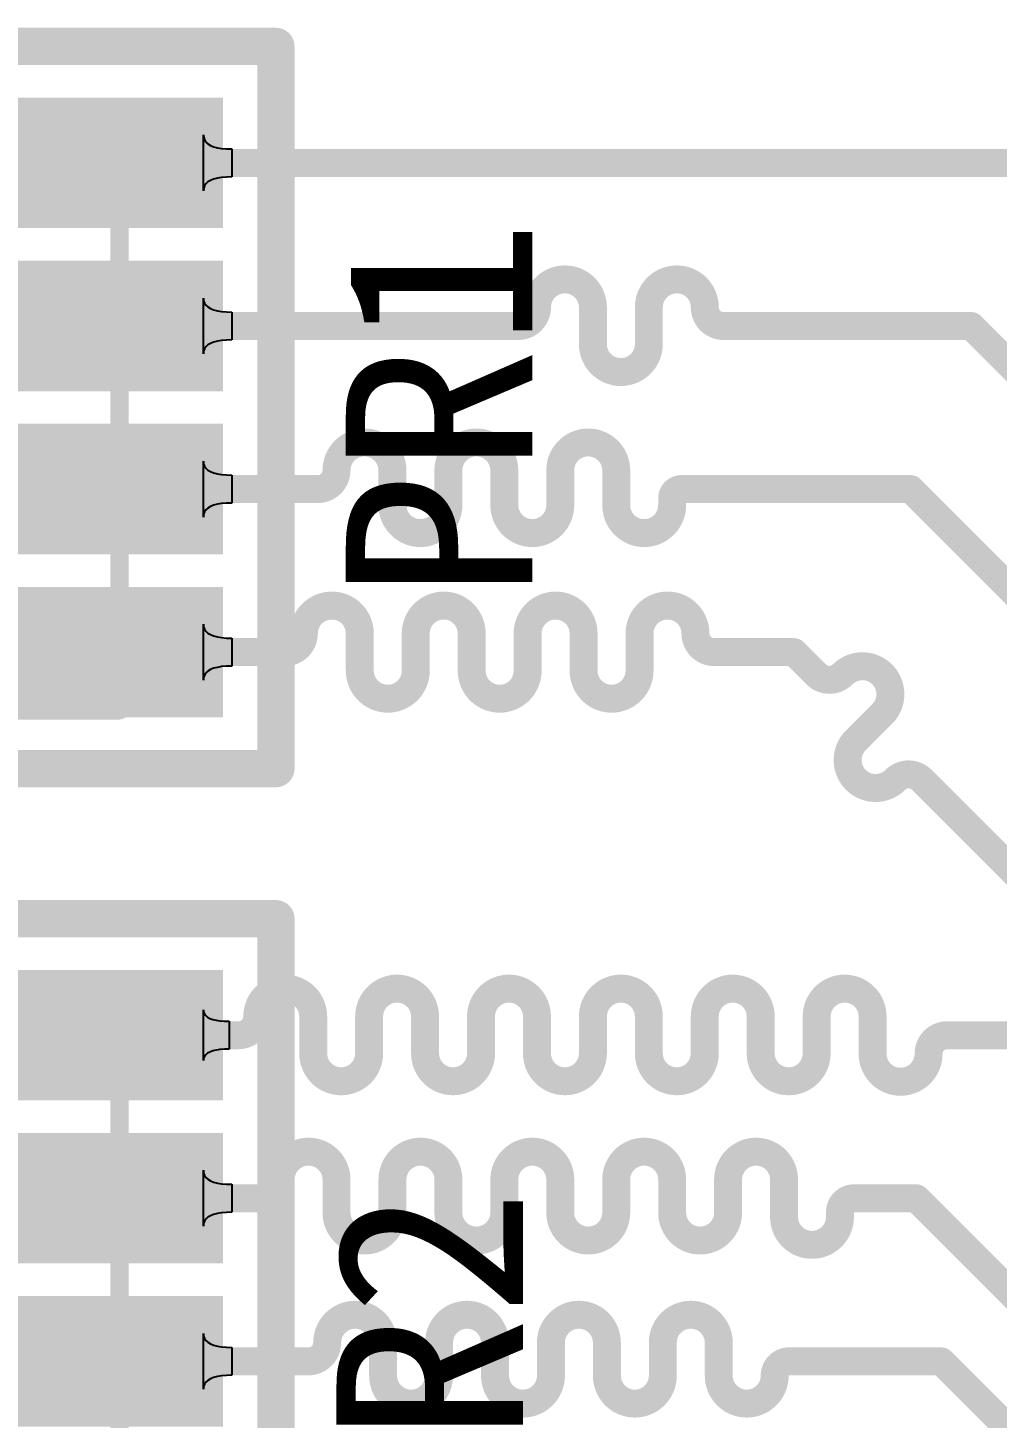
# Model space of a CAD drawing. Header units: millimetres. Extents: x 80 to 220, y 44 to 120.
# Drawn here: x 99.08 to 104.36, y 94.33 to 101.91 of the extents above; entities that cross this region are included whole.
import ezdxf

# ---------------------------------------------------------------- set-up
doc = ezdxf.new("R2010")
doc.units = ezdxf.units.MM
for name, color, linetype in [('Mechanical13', 56, 'Continuous'), ('TopLayer', 1, 'Continuous'), ('TopOverlay', 2, 'Continuous'), ('TopPaste', 8, 'Continuous'), ('TopSolder', 216, 'Continuous')]:
    doc.layers.add(name, color=color, linetype=linetype)

# ---------------------------------------------------------------- blocks, each defined once
blk = doc.blocks.new('PR4_0603_78')
at = {"layer": 'Mechanical13', "const_width": 0.1}
for points in [[(-1.6383, -0.8499), (-1.6383, 0.8501)], [(1.651, 0.8501), (-1.6383, 0.8501)], [(1.651, -0.8499), (1.651, 0.8501)], [(1.651, -0.8499), (-1.6383, -0.8499)]]:
    blk.add_lwpolyline(points, dxfattribs=at)
at = {"layer": 'Mechanical13', "const_width": 0.05}
for points in [[(-1.6633, 0.8501, 1), (-1.6133, 0.8501, 1)], [(-1.6633, 0.8501, 1), (-1.6133, 0.8501, 1)], [(1.626, 0.8501, 1), (1.676, 0.8501, 1)], [(1.626, 0.8501, 1), (1.676, 0.8501, 1)], [(-1.6633, -0.8499, 1), (-1.6133, -0.8499, 1)], [(-1.6633, -0.8499, 1), (-1.6133, -0.8499, 1)], [(1.626, -0.8499, 1), (1.676, -0.8499, 1)], [(1.626, -0.8499, 1), (1.676, -0.8499, 1)]]:
    blk.add_lwpolyline(points, format="xyb", close=True, dxfattribs=at)
at = {"layer": 'TopLayer'}
for points in [[(-1.0795, 0.3128), (-1.0795, 1.3128), (-1.5875, 0.3128), (-1.5875, 1.3128)], [(-0.1905, 0.3128), (-0.1905, 1.3128), (-0.6985, 0.3128), (-0.6985, 1.3128)], [(0.6985, 0.3128), (0.6985, 1.3128), (0.1905, 0.3128), (0.1905, 1.3128)], [(1.5875, 0.3128), (1.5875, 1.3128), (1.0795, 0.3128), (1.0795, 1.3128)], [(-1.0795, -1.3128), (-1.0795, -0.3128), (-1.5875, -1.3128), (-1.5875, -0.3128)], [(-0.1905, -1.3128), (-0.1905, -0.3128), (-0.6985, -1.3128), (-0.6985, -0.3128)], [(0.6985, -1.3128), (0.6985, -0.3128), (0.1905, -1.3128), (0.1905, -0.3128)], [(1.5875, -1.3128), (1.5875, -0.3128), (1.0795, -1.3128), (1.0795, -0.3128)]]:
    blk.add_solid(points, dxfattribs=at)
at = {"layer": 'TopOverlay', "const_width": 0.2032}
for points in [[(-1.9685, -1.7018), (-1.9685, 1.7018)], [(1.9685, 1.7018), (-1.9685, 1.7018)], [(1.9685, -1.7018), (1.9685, 1.7018)], [(1.9685, -1.7018), (-1.9685, -1.7018)]]:
    blk.add_lwpolyline(points, dxfattribs=at)
at = {"layer": 'TopOverlay', "const_width": 0.1016}
for points in [[(-2.0193, 1.7018, 1), (-1.9177, 1.7018, 1)], [(-2.0193, 1.7018, 1), (-1.9177, 1.7018, 1)], [(1.9177, 1.7018, 1), (2.0193, 1.7018, 1)], [(1.9177, 1.7018, 1), (2.0193, 1.7018, 1)], [(-2.0193, -1.7018, 1), (-1.9177, -1.7018, 1)], [(-2.0193, -1.7018, 1), (-1.9177, -1.7018, 1)], [(1.9177, -1.7018, 1), (2.0193, -1.7018, 1)], [(1.9177, -1.7018, 1), (2.0193, -1.7018, 1)]]:
    blk.add_lwpolyline(points, format="xyb", close=True, dxfattribs=at)
at = {"layer": 'TopPaste'}
for points in [[(-1.0795, 0.3128), (-1.0795, 1.3128), (-1.5875, 0.3128), (-1.5875, 1.3128)], [(-0.1905, 0.3128), (-0.1905, 1.3128), (-0.6985, 0.3128), (-0.6985, 1.3128)], [(0.6985, 0.3128), (0.6985, 1.3128), (0.1905, 0.3128), (0.1905, 1.3128)], [(1.5875, 0.3128), (1.5875, 1.3128), (1.0795, 0.3128), (1.0795, 1.3128)], [(-1.0795, -1.3128), (-1.0795, -0.3128), (-1.5875, -1.3128), (-1.5875, -0.3128)], [(-0.1905, -1.3128), (-0.1905, -0.3128), (-0.6985, -1.3128), (-0.6985, -0.3128)], [(0.6985, -1.3128), (0.6985, -0.3128), (0.1905, -1.3128), (0.1905, -0.3128)], [(1.5875, -1.3128), (1.5875, -0.3128), (1.0795, -1.3128), (1.0795, -0.3128)]]:
    blk.add_solid(points, dxfattribs=at)
at = {"layer": 'TopSolder'}
for points in [[(-0.9779, 0.2112), (-0.9779, 1.4144), (-1.6891, 0.2112), (-1.6891, 1.4144)], [(-0.0889, 0.2112), (-0.0889, 1.4144), (-0.8001, 0.2112), (-0.8001, 1.4144)], [(0.8001, 0.2112), (0.8001, 1.4144), (0.0889, 0.2112), (0.0889, 1.4144)], [(1.6891, 0.2112), (1.6891, 1.4144), (0.9779, 0.2112), (0.9779, 1.4144)], [(-0.9779, -1.4144), (-0.9779, -0.2112), (-1.6891, -1.4144), (-1.6891, -0.2112)], [(-0.0889, -1.4144), (-0.0889, -0.2112), (-0.8001, -1.4144), (-0.8001, -0.2112)], [(0.8001, -1.4144), (0.8001, -0.2112), (0.0889, -1.4144), (0.0889, -0.2112)], [(1.6891, -1.4144), (1.6891, -0.2112), (0.9779, -1.4144), (0.9779, -0.2112)]]:
    blk.add_solid(points, dxfattribs=at)
blk = doc.blocks.new('PR4_0603_79')
at = {"layer": 'Mechanical13', "const_width": 0.1}
for points in [[(-1.6383, -0.8499), (-1.6383, 0.8501)], [(1.651, 0.8501), (-1.6383, 0.8501)], [(1.651, -0.8499), (1.651, 0.8501)], [(1.651, -0.8499), (-1.6383, -0.8499)]]:
    blk.add_lwpolyline(points, dxfattribs=at)
at = {"layer": 'Mechanical13', "const_width": 0.05}
for points in [[(-1.6633, 0.8501, 1), (-1.6133, 0.8501, 1)], [(-1.6633, 0.8501, 1), (-1.6133, 0.8501, 1)], [(1.626, 0.8501, 1), (1.676, 0.8501, 1)], [(1.626, 0.8501, 1), (1.676, 0.8501, 1)], [(-1.6633, -0.8499, 1), (-1.6133, -0.8499, 1)], [(-1.6633, -0.8499, 1), (-1.6133, -0.8499, 1)], [(1.626, -0.8499, 1), (1.676, -0.8499, 1)], [(1.626, -0.8499, 1), (1.676, -0.8499, 1)]]:
    blk.add_lwpolyline(points, format="xyb", close=True, dxfattribs=at)
at = {"layer": 'TopLayer'}
for points in [[(-1.0795, 0.3128), (-1.0795, 1.3128), (-1.5875, 0.3128), (-1.5875, 1.3128)], [(-0.1905, 0.3128), (-0.1905, 1.3128), (-0.6985, 0.3128), (-0.6985, 1.3128)], [(0.6985, 0.3128), (0.6985, 1.3128), (0.1905, 0.3128), (0.1905, 1.3128)], [(1.5875, 0.3128), (1.5875, 1.3128), (1.0795, 0.3128), (1.0795, 1.3128)], [(-1.0795, -1.3128), (-1.0795, -0.3128), (-1.5875, -1.3128), (-1.5875, -0.3128)], [(-0.1905, -1.3128), (-0.1905, -0.3128), (-0.6985, -1.3128), (-0.6985, -0.3128)], [(0.6985, -1.3128), (0.6985, -0.3128), (0.1905, -1.3128), (0.1905, -0.3128)], [(1.5875, -1.3128), (1.5875, -0.3128), (1.0795, -1.3128), (1.0795, -0.3128)]]:
    blk.add_solid(points, dxfattribs=at)
at = {"layer": 'TopOverlay', "const_width": 0.2032}
for points in [[(-1.9685, -1.7018), (-1.9685, 1.7018)], [(1.9685, 1.7018), (-1.9685, 1.7018)], [(1.9685, -1.7018), (1.9685, 1.7018)], [(1.9685, -1.7018), (-1.9685, -1.7018)]]:
    blk.add_lwpolyline(points, dxfattribs=at)
at = {"layer": 'TopOverlay', "const_width": 0.1016}
for points in [[(-2.0193, 1.7018, 1), (-1.9177, 1.7018, 1)], [(-2.0193, 1.7018, 1), (-1.9177, 1.7018, 1)], [(1.9177, 1.7018, 1), (2.0193, 1.7018, 1)], [(1.9177, 1.7018, 1), (2.0193, 1.7018, 1)], [(-2.0193, -1.7018, 1), (-1.9177, -1.7018, 1)], [(-2.0193, -1.7018, 1), (-1.9177, -1.7018, 1)], [(1.9177, -1.7018, 1), (2.0193, -1.7018, 1)], [(1.9177, -1.7018, 1), (2.0193, -1.7018, 1)]]:
    blk.add_lwpolyline(points, format="xyb", close=True, dxfattribs=at)
at = {"layer": 'TopPaste'}
for points in [[(-1.0795, 0.3128), (-1.0795, 1.3128), (-1.5875, 0.3128), (-1.5875, 1.3128)], [(-0.1905, 0.3128), (-0.1905, 1.3128), (-0.6985, 0.3128), (-0.6985, 1.3128)], [(0.6985, 0.3128), (0.6985, 1.3128), (0.1905, 0.3128), (0.1905, 1.3128)], [(1.5875, 0.3128), (1.5875, 1.3128), (1.0795, 0.3128), (1.0795, 1.3128)], [(-1.0795, -1.3128), (-1.0795, -0.3128), (-1.5875, -1.3128), (-1.5875, -0.3128)], [(-0.1905, -1.3128), (-0.1905, -0.3128), (-0.6985, -1.3128), (-0.6985, -0.3128)], [(0.6985, -1.3128), (0.6985, -0.3128), (0.1905, -1.3128), (0.1905, -0.3128)], [(1.5875, -1.3128), (1.5875, -0.3128), (1.0795, -1.3128), (1.0795, -0.3128)]]:
    blk.add_solid(points, dxfattribs=at)
at = {"layer": 'TopSolder'}
for points in [[(-0.9779, 0.2112), (-0.9779, 1.4144), (-1.6891, 0.2112), (-1.6891, 1.4144)], [(-0.0889, 0.2112), (-0.0889, 1.4144), (-0.8001, 0.2112), (-0.8001, 1.4144)], [(0.8001, 0.2112), (0.8001, 1.4144), (0.0889, 0.2112), (0.0889, 1.4144)], [(1.6891, 0.2112), (1.6891, 1.4144), (0.9779, 0.2112), (0.9779, 1.4144)], [(-0.9779, -1.4144), (-0.9779, -0.2112), (-1.6891, -1.4144), (-1.6891, -0.2112)], [(-0.0889, -1.4144), (-0.0889, -0.2112), (-0.8001, -1.4144), (-0.8001, -0.2112)], [(0.8001, -1.4144), (0.8001, -0.2112), (0.0889, -1.4144), (0.0889, -0.2112)], [(1.6891, -1.4144), (1.6891, -0.2112), (0.9779, -1.4144), (0.9779, -0.2112)]]:
    blk.add_solid(points, dxfattribs=at)

msp = doc.modelspace()

# ---------------------------------------------------------------- linework, layer by layer
at = {"layer": 'TopLayer'}
for p, q in [((100.0389, 101.0191), (100.0389, 101.3239)), ((100.0389, 101.3239), (100.0405, 101.3094)), ((100.0405, 101.3094), (100.0451, 101.2965)), ((100.0451, 101.2965), (100.0529, 101.285)), ((100.0529, 101.285), (100.0638, 101.2751)), ((100.0638, 101.2751), (100.0778, 101.2667)), ((100.0778, 101.2667), (100.0949, 101.2599)), ((100.0949, 101.2599), (100.1151, 101.2545)), ((100.1151, 101.2545), (100.1384, 101.2507)), ((100.1384, 101.2507), (100.1648, 101.2485)), ((100.1648, 101.2485), (100.1943, 101.2477)), ((100.1943, 101.2477), (100.1943, 101.0953)), ((100.0451, 101.0465), (100.0405, 101.0336)), ((100.0529, 101.058), (100.0451, 101.0465)), ((100.0638, 101.0679), (100.0529, 101.058)), ((100.0778, 101.0762), (100.0638, 101.0679)), ((100.0949, 101.0831), (100.0778, 101.0762)), ((100.1151, 101.0884), (100.0949, 101.0831)), ((100.1384, 101.0922), (100.1151, 101.0884)), ((100.1648, 101.0945), (100.1384, 101.0922)), ((100.1943, 101.0953), (100.1648, 101.0945)), ((100.0405, 101.0336), (100.0389, 101.0191)), ((100.0389, 100.1301), (100.0389, 100.4349)), ((100.0389, 100.4349), (100.0404, 100.4204)), ((100.0404, 100.4204), (100.0451, 100.4075)), ((100.0451, 100.4075), (100.0529, 100.396)), ((100.0529, 100.396), (100.0638, 100.3861)), ((100.0638, 100.3861), (100.0778, 100.3777)), ((100.0778, 100.3777), (100.0949, 100.3709)), ((100.0949, 100.3709), (100.1151, 100.3655)), ((100.1151, 100.3655), (100.1384, 100.3617)), ((100.1384, 100.3617), (100.1648, 100.3595)), ((100.1648, 100.3595), (100.1943, 100.3587)), ((100.1943, 100.3587), (100.1943, 100.2063)), ((100.0404, 100.1446), (100.0389, 100.1301)), ((100.0451, 100.1575), (100.0404, 100.1446)), ((100.0529, 100.169), (100.0451, 100.1575)), ((100.0638, 100.1789), (100.0529, 100.169)), ((100.0778, 100.1872), (100.0638, 100.1789)), ((100.0949, 100.1941), (100.0778, 100.1872)), ((100.1151, 100.1994), (100.0949, 100.1941)), ((100.1384, 100.2032), (100.1151, 100.1994)), ((100.1648, 100.2055), (100.1384, 100.2032)), ((100.1943, 100.2063), (100.1648, 100.2055)), ((100.0389, 99.2411), (100.0389, 99.5459)), ((100.0389, 99.5459), (100.0404, 99.5314)), ((100.0404, 99.5314), (100.0451, 99.5185)), ((100.0451, 99.5185), (100.0529, 99.507)), ((100.0529, 99.507), (100.0638, 99.4971)), ((100.0638, 99.4971), (100.0778, 99.4887)), ((100.0778, 99.4887), (100.0949, 99.4819)), ((100.0949, 99.4819), (100.1151, 99.4765)), ((100.1151, 99.4765), (100.1384, 99.4727)), ((100.1384, 99.4727), (100.1648, 99.4705)), ((100.1648, 99.4705), (100.1943, 99.4697)), ((100.1943, 99.4697), (100.1943, 99.3173)), ((100.0949, 99.3051), (100.0778, 99.2982)), ((100.1151, 99.3104), (100.0949, 99.3051)), ((100.1384, 99.3142), (100.1151, 99.3104)), ((100.1648, 99.3165), (100.1384, 99.3142)), ((100.1943, 99.3173), (100.1648, 99.3165)), ((100.0404, 99.2556), (100.0389, 99.2411)), ((100.0451, 99.2685), (100.0404, 99.2556)), ((100.0529, 99.28), (100.0451, 99.2685)), ((100.0638, 99.2899), (100.0529, 99.28)), ((100.0778, 99.2982), (100.0638, 99.2899)), ((100.0389, 98.3521), (100.0389, 98.6569)), ((100.0389, 98.6569), (100.0404, 98.6424)), ((100.0404, 98.6424), (100.0451, 98.6295)), ((100.0451, 98.6295), (100.0529, 98.618)), ((100.0529, 98.618), (100.0638, 98.6081)), ((100.0638, 98.6081), (100.0778, 98.5997)), ((100.0778, 98.5997), (100.0949, 98.5929)), ((100.0949, 98.5929), (100.1151, 98.5875)), ((100.1151, 98.5875), (100.1384, 98.5837)), ((100.1384, 98.5837), (100.1648, 98.5814)), ((100.1648, 98.5814), (100.1943, 98.5807)), ((100.1943, 98.5807), (100.1943, 98.4283)), ((100.0529, 98.3909), (100.0451, 98.3795)), ((100.0638, 98.4009), (100.0529, 98.3909)), ((100.0778, 98.4092), (100.0638, 98.4009)), ((100.0949, 98.4161), (100.0778, 98.4092)), ((100.1151, 98.4214), (100.0949, 98.4161)), ((100.1384, 98.4252), (100.1151, 98.4214)), ((100.1648, 98.4275), (100.1384, 98.4252)), ((100.1943, 98.4283), (100.1648, 98.4275)), ((100.0404, 98.3666), (100.0389, 98.3521)), ((100.0451, 98.3795), (100.0404, 98.3666)), ((100.0389, 96.278), (100.0389, 96.5541)), ((100.0389, 96.5541), (100.0403, 96.5423)), ((100.0403, 96.5423), (100.0445, 96.5318)), ((100.0445, 96.5318), (100.0516, 96.5226)), ((100.0516, 96.5226), (100.0615, 96.5145)), ((100.0615, 96.5145), (100.0742, 96.5077)), ((100.0742, 96.5077), (100.0897, 96.5021)), ((100.0897, 96.5021), (100.108, 96.4978)), ((100.108, 96.4978), (100.1292, 96.4947)), ((100.1292, 96.4947), (100.1532, 96.4929)), ((100.1532, 96.4929), (100.18, 96.4922)), ((100.18, 96.4922), (100.18, 96.3398)), ((100.0403, 96.2897), (100.0389, 96.278)), ((100.0445, 96.3003), (100.0403, 96.2897)), ((100.0516, 96.3095), (100.0445, 96.3003)), ((100.0615, 96.3176), (100.0516, 96.3095)), ((100.0742, 96.3244), (100.0615, 96.3176)), ((100.0897, 96.3299), (100.0742, 96.3244)), ((100.108, 96.3343), (100.0897, 96.3299)), ((100.1292, 96.3374), (100.108, 96.3343)), ((100.1532, 96.3392), (100.1292, 96.3374)), ((100.18, 96.3398), (100.1532, 96.3392)), ((100.0389, 95.3746), (100.0389, 95.6794)), ((100.0389, 95.6794), (100.0404, 95.665)), ((100.0404, 95.665), (100.0451, 95.652)), ((100.0451, 95.652), (100.0529, 95.6406)), ((100.0529, 95.6406), (100.0638, 95.6307)), ((100.0638, 95.6307), (100.0778, 95.6223)), ((100.0778, 95.6223), (100.0949, 95.6154)), ((100.0949, 95.6154), (100.1151, 95.6101)), ((100.1151, 95.6101), (100.1384, 95.6063)), ((100.1384, 95.6063), (100.1648, 95.604)), ((100.1648, 95.604), (100.1943, 95.6032)), ((100.1943, 95.6032), (100.1943, 95.4508)), ((100.0949, 95.4387), (100.0778, 95.4318)), ((100.1151, 95.444), (100.0949, 95.4387)), ((100.1384, 95.4478), (100.1151, 95.444)), ((100.1648, 95.4501), (100.1384, 95.4478)), ((100.1943, 95.4508), (100.1648, 95.4501)), ((100.0404, 95.3891), (100.0389, 95.3746)), ((100.0451, 95.4021), (100.0404, 95.3891)), ((100.0529, 95.4135), (100.0451, 95.4021)), ((100.0638, 95.4234), (100.0529, 95.4135)), ((100.0778, 95.4318), (100.0638, 95.4234)), ((100.0389, 94.4856), (100.0389, 94.7904)), ((100.0389, 94.7904), (100.0404, 94.776)), ((100.0404, 94.776), (100.0451, 94.763)), ((100.0451, 94.763), (100.0529, 94.7516)), ((100.0529, 94.7516), (100.0638, 94.7417)), ((100.0638, 94.7417), (100.0778, 94.7333)), ((100.0778, 94.7333), (100.0949, 94.7264)), ((100.0949, 94.7264), (100.1151, 94.7211)), ((100.1151, 94.7211), (100.1384, 94.7173)), ((100.1384, 94.7173), (100.1648, 94.715)), ((100.1648, 94.715), (100.1943, 94.7142)), ((100.1943, 94.7142), (100.1943, 94.5618)), ((100.0529, 94.5245), (100.0451, 94.5131)), ((100.0638, 94.5344), (100.0529, 94.5245)), ((100.0778, 94.5428), (100.0638, 94.5344)), ((100.0949, 94.5497), (100.0778, 94.5428)), ((100.1151, 94.555), (100.0949, 94.5497)), ((100.1384, 94.5588), (100.1151, 94.555)), ((100.1648, 94.5611), (100.1384, 94.5588)), ((100.1943, 94.5618), (100.1648, 94.5611)), ((100.0404, 94.5001), (100.0389, 94.4856)), ((100.0451, 94.5131), (100.0404, 94.5001))]:
    msp.add_line(p, q, dxfattribs=at)
at = {"layer": 'TopLayer', "const_width": 0.1524}
for points in [[(99.545, 101.1715), (104.6791, 101.1715)], [(102.1612, 100.2825), (102.1612, 100.3841)], [(102.466, 100.2825), (102.466, 100.3841)], [(99.545, 100.2825), (101.704, 100.2825)], [(101.704, 100.2825), (101.7548, 100.2825)], [(102.1612, 100.1837), (102.1612, 100.2825)], [(102.466, 100.1837), (102.466, 100.2825)], [(102.8724, 100.2825), (102.9994, 100.2825)], [(102.9994, 100.2825), (104.2219, 100.2825)], [(104.2219, 100.2825), (114.5691, 89.9353)], [(101.069, 99.3935), (101.069, 99.4951)], [(101.3738, 99.3935), (101.3738, 99.4951)], [(101.6786, 99.3935), (101.6786, 99.4951)], [(101.9834, 99.3935), (101.9834, 99.4951)], [(102.2882, 99.3935), (102.2882, 99.4951)], [(99.545, 99.3935), (100.6118, 99.3935)], [(100.6118, 99.3935), (100.6626, 99.3935)], [(101.069, 99.3058), (101.069, 99.3935)], [(101.3738, 99.3058), (101.3738, 99.3935)], [(101.6786, 99.3058), (101.6786, 99.3935)], [(101.9834, 99.3058), (101.9834, 99.3935)], [(102.2882, 99.3058), (102.2882, 99.3935)], [(102.6438, 99.3935), (103.8917, 99.3935)], [(103.8917, 99.3935), (113.9722, 89.313)], [(102.593, 99.3058), (102.593, 99.3427)], [(100.8912, 98.5045), (100.8912, 98.6061)], [(101.196, 98.5045), (101.196, 98.6061)], [(101.5008, 98.5045), (101.5008, 98.6061)], [(101.8056, 98.5045), (101.8056, 98.6061)], [(102.1104, 98.5045), (102.1104, 98.6061)], [(102.4152, 98.5045), (102.4152, 98.6061)], [(99.545, 98.5045), (100.434, 98.5045)], [(100.434, 98.5045), (100.4848, 98.5045)], [(100.8912, 98.4029), (100.8912, 98.5045)], [(101.196, 98.4029), (101.196, 98.5045)], [(101.5008, 98.4029), (101.5008, 98.5045)], [(101.8056, 98.4029), (101.8056, 98.5045)], [(102.1104, 98.4029), (102.1104, 98.5045)], [(102.4152, 98.4029), (102.4152, 98.5045)], [(102.8216, 98.5045), (103.0248, 98.5045)], [(103.0248, 98.5045), (103.2567, 98.5045)], [(103.2567, 98.5045), (103.3423, 98.4189)], [(103.3423, 98.4189), (103.3782, 98.383)], [(103.6656, 98.0956), (103.7374, 98.1674)], [(103.5937, 98.0238), (103.6656, 98.0956)], [(103.9529, 97.8082), (103.9773, 97.7839)], [(103.9773, 97.7839), (112.9943, 88.7669)], [(100.6372, 96.416), (100.6372, 96.5176)], [(100.942, 96.416), (100.942, 96.5176)], [(101.2468, 96.416), (101.2468, 96.5176)], [(101.5516, 96.416), (101.5516, 96.5176)], [(101.8564, 96.416), (101.8564, 96.5176)], [(102.1612, 96.416), (102.1612, 96.5176)], [(102.466, 96.416), (102.466, 96.5176)], [(102.7708, 96.416), (102.7708, 96.5176)], [(103.0756, 96.416), (103.0756, 96.5176)], [(103.3804, 96.416), (103.3804, 96.5176)], [(103.6852, 96.416), (103.6852, 96.5176)], [(99.545, 96.416), (100.18, 96.416)], [(100.18, 96.416), (100.2308, 96.416)], [(100.6372, 96.3172), (100.6372, 96.416)], [(100.942, 96.3172), (100.942, 96.416)], [(101.2468, 96.3172), (101.2468, 96.416)], [(101.5516, 96.3172), (101.5516, 96.416)], [(101.8564, 96.3172), (101.8564, 96.416)], [(102.1612, 96.3172), (102.1612, 96.416)], [(102.466, 96.3172), (102.466, 96.416)], [(102.7708, 96.3172), (102.7708, 96.416)], [(103.0756, 96.3172), (103.0756, 96.416)], [(103.3804, 96.3172), (103.3804, 96.416)], [(103.6852, 96.3144), (103.6852, 96.416)], [(104.0916, 96.416), (104.117, 96.416)], [(104.117, 96.416), (104.5577, 96.416)], [(100.7642, 95.527), (100.7642, 95.6286)], [(101.069, 95.527), (101.069, 95.6286)], [(101.3738, 95.527), (101.3738, 95.6286)], [(101.6786, 95.527), (101.6786, 95.6286)], [(101.9834, 95.527), (101.9834, 95.6286)], [(102.2882, 95.527), (102.2882, 95.6286)], [(102.593, 95.527), (102.593, 95.6286)], [(102.8978, 95.527), (102.8978, 95.6286)], [(103.2026, 95.527), (103.2026, 95.6286)], [(99.545, 95.527), (100.307, 95.527)], [(100.307, 95.527), (100.3578, 95.527)], [(100.7642, 95.449), (100.7642, 95.527)], [(101.069, 95.449), (101.069, 95.527)], [(101.3738, 95.449), (101.3738, 95.527)], [(101.6786, 95.449), (101.6786, 95.527)], [(101.9834, 95.449), (101.9834, 95.527)], [(102.2882, 95.449), (102.2882, 95.527)], [(102.593, 95.449), (102.593, 95.527)], [(102.8978, 95.449), (102.8978, 95.527)], [(103.2026, 95.4254), (103.2026, 95.527)], [(103.5836, 95.527), (103.9227, 95.527)], [(103.9227, 95.527), (112.1434, 87.3064)], [(103.5074, 95.4254), (103.5074, 95.4508)], [(101.0182, 94.638), (101.0182, 94.7396)], [(101.323, 94.638), (101.323, 94.7396)], [(101.6278, 94.638), (101.6278, 94.7396)], [(101.9326, 94.638), (101.9326, 94.7396)], [(102.2374, 94.638), (102.2374, 94.7396)], [(102.5422, 94.638), (102.5422, 94.7396)], [(102.847, 94.638), (102.847, 94.7396)], [(99.545, 94.638), (100.561, 94.638)], [(100.561, 94.638), (100.6118, 94.638)], [(101.0182, 94.56), (101.0182, 94.638)], [(101.323, 94.56), (101.323, 94.638)], [(101.6278, 94.56), (101.6278, 94.638)], [(101.9326, 94.56), (101.9326, 94.638)], [(102.2374, 94.56), (102.2374, 94.638)], [(102.5422, 94.56), (102.5422, 94.638)], [(102.847, 94.56), (102.847, 94.638)], [(103.2298, 94.638), (103.2788, 94.638)], [(103.2788, 94.638), (104.0591, 94.638)], [(104.0591, 94.638), (112.4068, 86.2904)]]:
    msp.add_lwpolyline(points, dxfattribs=at)
at = {"layer": 'TopLayer', "const_width": 0.0762}
for points in [[(99.5069, 101.1715, 1), (99.5831, 101.1715, 1)], [(101.9707, 100.5365, 1), (102.0469, 100.5365, 1)], [(101.9707, 100.5365, 1), (102.0469, 100.5365, 1)], [(102.5803, 100.5365, 1), (102.6565, 100.5365, 1)], [(102.5803, 100.5365, 1), (102.6565, 100.5365, 1)], [(101.8183, 100.3841, 1), (101.8945, 100.3841, 1)], [(101.8183, 100.3841, 1), (101.8945, 100.3841, 1)], [(102.1231, 100.3841, 1), (102.1993, 100.3841, 1)], [(102.1231, 100.3841, 1), (102.1993, 100.3841, 1)], [(102.4279, 100.3841, 1), (102.5041, 100.3841, 1)], [(102.4279, 100.3841, 1), (102.5041, 100.3841, 1)], [(102.7327, 100.3841, 1), (102.8089, 100.3841, 1)], [(102.7327, 100.3841, 1), (102.8089, 100.3841, 1)], [(99.5069, 100.2825, 1), (99.5831, 100.2825, 1)], [(101.6659, 100.2825, 1), (101.7421, 100.2825, 1)], [(101.6659, 100.2825, 1), (101.7421, 100.2825, 1)], [(101.7167, 100.2825, 1), (101.7929, 100.2825, 1)], [(101.7167, 100.2825, 1), (101.7929, 100.2825, 1)], [(102.1231, 100.2825, 1), (102.1993, 100.2825, 1)], [(102.1231, 100.2825, 1), (102.1993, 100.2825, 1)], [(102.4279, 100.2825, 1), (102.5041, 100.2825, 1)], [(102.4279, 100.2825, 1), (102.5041, 100.2825, 1)], [(102.8343, 100.2825, 1), (102.9105, 100.2825, 1)], [(102.8343, 100.2825, 1), (102.9105, 100.2825, 1)], [(102.9613, 100.2825, 1), (103.0375, 100.2825, 1)], [(102.9613, 100.2825, 1), (103.0375, 100.2825, 1)], [(104.1838, 100.2825, 1), (104.26, 100.2825, 1)], [(104.1838, 100.2825, 1), (104.26, 100.2825, 1)], [(102.1231, 100.1837, 1), (102.1993, 100.1837, 1)], [(102.1231, 100.1837, 1), (102.1993, 100.1837, 1)], [(102.4279, 100.1837, 1), (102.5041, 100.1837, 1)], [(102.4279, 100.1837, 1), (102.5041, 100.1837, 1)], [(102.2755, 100.0313, 1), (102.3517, 100.0313, 1)], [(102.2755, 100.0313, 1), (102.3517, 100.0313, 1)], [(100.8785, 99.6475, 1), (100.9547, 99.6475, 1)], [(100.8785, 99.6475, 1), (100.9547, 99.6475, 1)], [(101.4881, 99.6475, 1), (101.5643, 99.6475, 1)], [(101.4881, 99.6475, 1), (101.5643, 99.6475, 1)], [(102.0977, 99.6475, 1), (102.1739, 99.6475, 1)], [(102.0977, 99.6475, 1), (102.1739, 99.6475, 1)], [(100.7261, 99.4951, 1), (100.8023, 99.4951, 1)], [(100.7261, 99.4951, 1), (100.8023, 99.4951, 1)], [(101.0309, 99.4951, 1), (101.1071, 99.4951, 1)], [(101.0309, 99.4951, 1), (101.1071, 99.4951, 1)], [(101.3357, 99.4951, 1), (101.4119, 99.4951, 1)], [(101.3357, 99.4951, 1), (101.4119, 99.4951, 1)], [(101.6405, 99.4951, 1), (101.7167, 99.4951, 1)], [(101.6405, 99.4951, 1), (101.7167, 99.4951, 1)], [(101.9453, 99.4951, 1), (102.0215, 99.4951, 1)], [(101.9453, 99.4951, 1), (102.0215, 99.4951, 1)], [(102.2501, 99.4951, 1), (102.3263, 99.4951, 1)], [(102.2501, 99.4951, 1), (102.3263, 99.4951, 1)], [(99.5069, 99.3935, 1), (99.5831, 99.3935, 1)], [(100.5737, 99.3935, 1), (100.6499, 99.3935, 1)], [(100.5737, 99.3935, 1), (100.6499, 99.3935, 1)], [(100.6245, 99.3935, 1), (100.7007, 99.3935, 1)], [(100.6245, 99.3935, 1), (100.7007, 99.3935, 1)], [(101.0309, 99.3935, 1), (101.1071, 99.3935, 1)], [(101.0309, 99.3935, 1), (101.1071, 99.3935, 1)], [(101.3357, 99.3935, 1), (101.4119, 99.3935, 1)], [(101.3357, 99.3935, 1), (101.4119, 99.3935, 1)], [(101.6405, 99.3935, 1), (101.7167, 99.3935, 1)], [(101.6405, 99.3935, 1), (101.7167, 99.3935, 1)], [(101.9453, 99.3935, 1), (102.0215, 99.3935, 1)], [(101.9453, 99.3935, 1), (102.0215, 99.3935, 1)], [(102.2501, 99.3935, 1), (102.3263, 99.3935, 1)], [(102.2501, 99.3935, 1), (102.3263, 99.3935, 1)], [(102.6057, 99.3935, 1), (102.6819, 99.3935, 1)], [(102.6057, 99.3935, 1), (102.6819, 99.3935, 1)], [(103.8536, 99.3935, 1), (103.9298, 99.3935, 1)], [(103.8536, 99.3935, 1), (103.9298, 99.3935, 1)], [(101.0309, 99.3058, 1), (101.1071, 99.3058, 1)], [(101.0309, 99.3058, 1), (101.1071, 99.3058, 1)], [(101.3357, 99.3058, 1), (101.4119, 99.3058, 1)], [(101.3357, 99.3058, 1), (101.4119, 99.3058, 1)], [(101.6405, 99.3058, 1), (101.7167, 99.3058, 1)], [(101.6405, 99.3058, 1), (101.7167, 99.3058, 1)], [(101.9453, 99.3058, 1), (102.0215, 99.3058, 1)], [(101.9453, 99.3058, 1), (102.0215, 99.3058, 1)], [(102.2501, 99.3058, 1), (102.3263, 99.3058, 1)], [(102.2501, 99.3058, 1), (102.3263, 99.3058, 1)], [(102.5549, 99.3427, 1), (102.6311, 99.3427, 1)], [(102.5549, 99.3427, 1), (102.6311, 99.3427, 1)], [(102.5549, 99.3058, 1), (102.6311, 99.3058, 1)], [(102.5549, 99.3058, 1), (102.6311, 99.3058, 1)], [(101.1833, 99.1534, 1), (101.2595, 99.1534, 1)], [(101.1833, 99.1534, 1), (101.2595, 99.1534, 1)], [(101.7929, 99.1534, 1), (101.8691, 99.1534, 1)], [(101.7929, 99.1534, 1), (101.8691, 99.1534, 1)], [(102.4025, 99.1534, 1), (102.4787, 99.1534, 1)], [(102.4025, 99.1534, 1), (102.4787, 99.1534, 1)], [(100.7007, 98.7585, 1), (100.7769, 98.7585, 1)], [(100.7007, 98.7585, 1), (100.7769, 98.7585, 1)], [(101.3103, 98.7585, 1), (101.3865, 98.7585, 1)], [(101.3103, 98.7585, 1), (101.3865, 98.7585, 1)], [(101.9199, 98.7585, 1), (101.9961, 98.7585, 1)], [(101.9199, 98.7585, 1), (101.9961, 98.7585, 1)], [(102.5295, 98.7585, 1), (102.6057, 98.7585, 1)], [(102.5295, 98.7585, 1), (102.6057, 98.7585, 1)], [(100.5483, 98.6061, 1), (100.6245, 98.6061, 1)], [(100.5483, 98.6061, 1), (100.6245, 98.6061, 1)], [(100.8531, 98.6061, 1), (100.9293, 98.6061, 1)], [(100.8531, 98.6061, 1), (100.9293, 98.6061, 1)], [(101.1579, 98.6061, 1), (101.2341, 98.6061, 1)], [(101.1579, 98.6061, 1), (101.2341, 98.6061, 1)], [(101.4627, 98.6061, 1), (101.5389, 98.6061, 1)], [(101.4627, 98.6061, 1), (101.5389, 98.6061, 1)], [(101.7675, 98.6061, 1), (101.8437, 98.6061, 1)], [(101.7675, 98.6061, 1), (101.8437, 98.6061, 1)], [(102.0723, 98.6061, 1), (102.1485, 98.6061, 1)], [(102.0723, 98.6061, 1), (102.1485, 98.6061, 1)], [(102.3771, 98.6061, 1), (102.4533, 98.6061, 1)], [(102.3771, 98.6061, 1), (102.4533, 98.6061, 1)], [(102.6819, 98.6061, 1), (102.7581, 98.6061, 1)], [(102.6819, 98.6061, 1), (102.7581, 98.6061, 1)], [(99.5069, 98.5045, 1), (99.5831, 98.5045, 1)], [(100.3959, 98.5045, 1), (100.4721, 98.5045, 1)], [(100.3959, 98.5045, 1), (100.4721, 98.5045, 1)], [(100.4467, 98.5045, 1), (100.5229, 98.5045, 1)], [(100.4467, 98.5045, 1), (100.5229, 98.5045, 1)], [(100.8531, 98.5045, 1), (100.9293, 98.5045, 1)], [(100.8531, 98.5045, 1), (100.9293, 98.5045, 1)], [(101.1579, 98.5045, 1), (101.2341, 98.5045, 1)], [(101.1579, 98.5045, 1), (101.2341, 98.5045, 1)], [(101.4627, 98.5045, 1), (101.5389, 98.5045, 1)], [(101.4627, 98.5045, 1), (101.5389, 98.5045, 1)], [(101.7675, 98.5045, 1), (101.8437, 98.5045, 1)], [(101.7675, 98.5045, 1), (101.8437, 98.5045, 1)], [(102.0723, 98.5045, 1), (102.1485, 98.5045, 1)], [(102.0723, 98.5045, 1), (102.1485, 98.5045, 1)], [(102.3771, 98.5045, 1), (102.4533, 98.5045, 1)], [(102.3771, 98.5045, 1), (102.4533, 98.5045, 1)], [(102.7835, 98.5045, 1), (102.8597, 98.5045, 1)], [(102.7835, 98.5045, 1), (102.8597, 98.5045, 1)], [(102.9867, 98.5045, 1), (103.0629, 98.5045, 1)], [(102.9867, 98.5045, 1), (103.0629, 98.5045, 1)], [(103.2186, 98.5045, 1), (103.2948, 98.5045, 1)], [(103.2186, 98.5045, 1), (103.2948, 98.5045, 1)], [(100.8531, 98.4029, 1), (100.9293, 98.4029, 1)], [(100.8531, 98.4029, 1), (100.9293, 98.4029, 1)], [(101.1579, 98.4029, 1), (101.2341, 98.4029, 1)], [(101.1579, 98.4029, 1), (101.2341, 98.4029, 1)], [(101.4627, 98.4029, 1), (101.5389, 98.4029, 1)], [(101.4627, 98.4029, 1), (101.5389, 98.4029, 1)], [(101.7675, 98.4029, 1), (101.8437, 98.4029, 1)], [(101.7675, 98.4029, 1), (101.8437, 98.4029, 1)], [(102.0723, 98.4029, 1), (102.1485, 98.4029, 1)], [(102.0723, 98.4029, 1), (102.1485, 98.4029, 1)], [(102.3771, 98.4029, 1), (102.4533, 98.4029, 1)], [(102.3771, 98.4029, 1), (102.4533, 98.4029, 1)], [(103.3042, 98.4189, 1), (103.3804, 98.4189, 1)], [(103.3042, 98.4189, 1), (103.3804, 98.4189, 1)], [(103.3401, 98.383, 1), (103.4163, 98.383, 1)], [(103.3401, 98.383, 1), (103.4163, 98.383, 1)], [(103.4838, 98.383, 1), (103.56, 98.383, 1)], [(103.4838, 98.383, 1), (103.56, 98.383, 1)], [(103.6993, 98.383, 1), (103.7755, 98.383, 1)], [(103.6993, 98.383, 1), (103.7755, 98.383, 1)], [(101.0055, 98.2505, 1), (101.0817, 98.2505, 1)], [(101.0055, 98.2505, 1), (101.0817, 98.2505, 1)], [(101.6151, 98.2505, 1), (101.6913, 98.2505, 1)], [(101.6151, 98.2505, 1), (101.6913, 98.2505, 1)], [(102.2247, 98.2505, 1), (102.3009, 98.2505, 1)], [(102.2247, 98.2505, 1), (102.3009, 98.2505, 1)], [(103.6993, 98.1674, 1), (103.7755, 98.1674, 1)], [(103.6993, 98.1674, 1), (103.7755, 98.1674, 1)], [(103.6275, 98.0956, 1), (103.7037, 98.0956, 1)], [(103.6275, 98.0956, 1), (103.7037, 98.0956, 1)], [(103.5556, 98.0238, 1), (103.6318, 98.0238, 1)], [(103.5556, 98.0238, 1), (103.6318, 98.0238, 1)], [(103.5556, 97.8082, 1), (103.6318, 97.8082, 1)], [(103.5556, 97.8082, 1), (103.6318, 97.8082, 1)], [(103.7712, 97.8082, 1), (103.8474, 97.8082, 1)], [(103.7712, 97.8082, 1), (103.8474, 97.8082, 1)], [(103.9148, 97.8082, 1), (103.991, 97.8082, 1)], [(103.9148, 97.8082, 1), (103.991, 97.8082, 1)], [(103.9392, 97.7839, 1), (104.0154, 97.7839, 1)], [(103.9392, 97.7839, 1), (104.0154, 97.7839, 1)], [(100.4467, 96.67, 1), (100.5229, 96.67, 1)], [(100.4467, 96.67, 1), (100.5229, 96.67, 1)], [(101.0563, 96.67, 1), (101.1325, 96.67, 1)], [(101.0563, 96.67, 1), (101.1325, 96.67, 1)], [(101.6659, 96.67, 1), (101.7421, 96.67, 1)], [(101.6659, 96.67, 1), (101.7421, 96.67, 1)], [(102.2755, 96.67, 1), (102.3517, 96.67, 1)], [(102.2755, 96.67, 1), (102.3517, 96.67, 1)], [(102.8851, 96.67, 1), (102.9613, 96.67, 1)], [(102.8851, 96.67, 1), (102.9613, 96.67, 1)], [(103.4947, 96.67, 1), (103.5709, 96.67, 1)], [(103.4947, 96.67, 1), (103.5709, 96.67, 1)], [(100.2943, 96.5176, 1), (100.3705, 96.5176, 1)], [(100.2943, 96.5176, 1), (100.3705, 96.5176, 1)], [(100.5991, 96.5176, 1), (100.6753, 96.5176, 1)], [(100.5991, 96.5176, 1), (100.6753, 96.5176, 1)], [(100.9039, 96.5176, 1), (100.9801, 96.5176, 1)], [(100.9039, 96.5176, 1), (100.9801, 96.5176, 1)], [(101.2087, 96.5176, 1), (101.2849, 96.5176, 1)], [(101.2087, 96.5176, 1), (101.2849, 96.5176, 1)], [(101.5135, 96.5176, 1), (101.5897, 96.5176, 1)], [(101.5135, 96.5176, 1), (101.5897, 96.5176, 1)], [(101.8183, 96.5176, 1), (101.8945, 96.5176, 1)], [(101.8183, 96.5176, 1), (101.8945, 96.5176, 1)], [(102.1231, 96.5176, 1), (102.1993, 96.5176, 1)], [(102.1231, 96.5176, 1), (102.1993, 96.5176, 1)], [(102.4279, 96.5176, 1), (102.5041, 96.5176, 1)], [(102.4279, 96.5176, 1), (102.5041, 96.5176, 1)], [(102.7327, 96.5176, 1), (102.8089, 96.5176, 1)], [(102.7327, 96.5176, 1), (102.8089, 96.5176, 1)], [(103.0375, 96.5176, 1), (103.1137, 96.5176, 1)], [(103.0375, 96.5176, 1), (103.1137, 96.5176, 1)], [(103.3423, 96.5176, 1), (103.4185, 96.5176, 1)], [(103.3423, 96.5176, 1), (103.4185, 96.5176, 1)], [(103.6471, 96.5176, 1), (103.7233, 96.5176, 1)], [(103.6471, 96.5176, 1), (103.7233, 96.5176, 1)], [(99.5069, 96.416, 1), (99.5831, 96.416, 1)], [(100.1419, 96.416, 1), (100.2181, 96.416, 1)], [(100.1419, 96.416, 1), (100.2181, 96.416, 1)], [(100.1927, 96.416, 1), (100.2689, 96.416, 1)], [(100.1927, 96.416, 1), (100.2689, 96.416, 1)], [(100.5991, 96.416, 1), (100.6753, 96.416, 1)], [(100.5991, 96.416, 1), (100.6753, 96.416, 1)], [(100.9039, 96.416, 1), (100.9801, 96.416, 1)], [(100.9039, 96.416, 1), (100.9801, 96.416, 1)], [(101.2087, 96.416, 1), (101.2849, 96.416, 1)], [(101.2087, 96.416, 1), (101.2849, 96.416, 1)], [(101.5135, 96.416, 1), (101.5897, 96.416, 1)], [(101.5135, 96.416, 1), (101.5897, 96.416, 1)], [(101.8183, 96.416, 1), (101.8945, 96.416, 1)], [(101.8183, 96.416, 1), (101.8945, 96.416, 1)], [(102.1231, 96.416, 1), (102.1993, 96.416, 1)], [(102.1231, 96.416, 1), (102.1993, 96.416, 1)], [(102.4279, 96.416, 1), (102.5041, 96.416, 1)], [(102.4279, 96.416, 1), (102.5041, 96.416, 1)], [(102.7327, 96.416, 1), (102.8089, 96.416, 1)], [(102.7327, 96.416, 1), (102.8089, 96.416, 1)], [(103.0375, 96.416, 1), (103.1137, 96.416, 1)], [(103.0375, 96.416, 1), (103.1137, 96.416, 1)], [(103.3423, 96.416, 1), (103.4185, 96.416, 1)], [(103.3423, 96.416, 1), (103.4185, 96.416, 1)], [(103.6471, 96.416, 1), (103.7233, 96.416, 1)], [(103.6471, 96.416, 1), (103.7233, 96.416, 1)], [(104.0535, 96.416, 1), (104.1297, 96.416, 1)], [(104.0535, 96.416, 1), (104.1297, 96.416, 1)], [(104.0789, 96.416, 1), (104.1551, 96.416, 1)], [(104.0789, 96.416, 1), (104.1551, 96.416, 1)], [(100.5991, 96.3172, 1), (100.6753, 96.3172, 1)], [(100.5991, 96.3172, 1), (100.6753, 96.3172, 1)], [(100.9039, 96.3172, 1), (100.9801, 96.3172, 1)], [(100.9039, 96.3172, 1), (100.9801, 96.3172, 1)], [(101.2087, 96.3172, 1), (101.2849, 96.3172, 1)], [(101.2087, 96.3172, 1), (101.2849, 96.3172, 1)], [(101.5135, 96.3172, 1), (101.5897, 96.3172, 1)], [(101.5135, 96.3172, 1), (101.5897, 96.3172, 1)], [(101.8183, 96.3172, 1), (101.8945, 96.3172, 1)], [(101.8183, 96.3172, 1), (101.8945, 96.3172, 1)], [(102.1231, 96.3172, 1), (102.1993, 96.3172, 1)], [(102.1231, 96.3172, 1), (102.1993, 96.3172, 1)], [(102.4279, 96.3172, 1), (102.5041, 96.3172, 1)], [(102.4279, 96.3172, 1), (102.5041, 96.3172, 1)], [(102.7327, 96.3172, 1), (102.8089, 96.3172, 1)], [(102.7327, 96.3172, 1), (102.8089, 96.3172, 1)], [(103.0375, 96.3172, 1), (103.1137, 96.3172, 1)], [(103.0375, 96.3172, 1), (103.1137, 96.3172, 1)], [(103.3423, 96.3172, 1), (103.4185, 96.3172, 1)], [(103.3423, 96.3172, 1), (103.4185, 96.3172, 1)], [(103.6471, 96.3144, 1), (103.7233, 96.3144, 1)], [(103.6471, 96.3144, 1), (103.7233, 96.3144, 1)], [(103.9519, 96.3144, 1), (104.0281, 96.3144, 1)], [(103.9519, 96.3144, 1), (104.0281, 96.3144, 1)], [(100.7515, 96.1648, 1), (100.8277, 96.1648, 1)], [(100.7515, 96.1648, 1), (100.8277, 96.1648, 1)], [(101.3611, 96.1648, 1), (101.4373, 96.1648, 1)], [(101.3611, 96.1648, 1), (101.4373, 96.1648, 1)], [(101.9707, 96.1648, 1), (102.0469, 96.1648, 1)], [(101.9707, 96.1648, 1), (102.0469, 96.1648, 1)], [(102.5803, 96.1648, 1), (102.6565, 96.1648, 1)], [(102.5803, 96.1648, 1), (102.6565, 96.1648, 1)], [(103.1899, 96.1648, 1), (103.2661, 96.1648, 1)], [(103.1899, 96.1648, 1), (103.2661, 96.1648, 1)], [(103.7995, 96.162, 1), (103.8757, 96.162, 1)], [(103.7995, 96.162, 1), (103.8757, 96.162, 1)], [(100.5737, 95.781, 1), (100.6499, 95.781, 1)], [(100.5737, 95.781, 1), (100.6499, 95.781, 1)], [(101.1833, 95.781, 1), (101.2595, 95.781, 1)], [(101.1833, 95.781, 1), (101.2595, 95.781, 1)], [(101.7929, 95.781, 1), (101.8691, 95.781, 1)], [(101.7929, 95.781, 1), (101.8691, 95.781, 1)], [(102.4025, 95.781, 1), (102.4787, 95.781, 1)], [(102.4025, 95.781, 1), (102.4787, 95.781, 1)], [(103.0121, 95.781, 1), (103.0883, 95.781, 1)], [(103.0121, 95.781, 1), (103.0883, 95.781, 1)], [(100.4213, 95.6286, 1), (100.4975, 95.6286, 1)], [(100.4213, 95.6286, 1), (100.4975, 95.6286, 1)], [(100.7261, 95.6286, 1), (100.8023, 95.6286, 1)], [(100.7261, 95.6286, 1), (100.8023, 95.6286, 1)], [(101.0309, 95.6286, 1), (101.1071, 95.6286, 1)], [(101.0309, 95.6286, 1), (101.1071, 95.6286, 1)], [(101.3357, 95.6286, 1), (101.4119, 95.6286, 1)], [(101.3357, 95.6286, 1), (101.4119, 95.6286, 1)], [(101.6405, 95.6286, 1), (101.7167, 95.6286, 1)], [(101.6405, 95.6286, 1), (101.7167, 95.6286, 1)], [(101.9453, 95.6286, 1), (102.0215, 95.6286, 1)], [(101.9453, 95.6286, 1), (102.0215, 95.6286, 1)], [(102.2501, 95.6286, 1), (102.3263, 95.6286, 1)], [(102.2501, 95.6286, 1), (102.3263, 95.6286, 1)], [(102.5549, 95.6286, 1), (102.6311, 95.6286, 1)], [(102.5549, 95.6286, 1), (102.6311, 95.6286, 1)], [(102.8597, 95.6286, 1), (102.9359, 95.6286, 1)], [(102.8597, 95.6286, 1), (102.9359, 95.6286, 1)], [(103.1645, 95.6286, 1), (103.2407, 95.6286, 1)], [(103.1645, 95.6286, 1), (103.2407, 95.6286, 1)], [(99.5069, 95.527, 1), (99.5831, 95.527, 1)], [(100.2689, 95.527, 1), (100.3451, 95.527, 1)], [(100.2689, 95.527, 1), (100.3451, 95.527, 1)], [(100.3197, 95.527, 1), (100.3959, 95.527, 1)], [(100.3197, 95.527, 1), (100.3959, 95.527, 1)], [(100.7261, 95.527, 1), (100.8023, 95.527, 1)], [(100.7261, 95.527, 1), (100.8023, 95.527, 1)], [(101.0309, 95.527, 1), (101.1071, 95.527, 1)], [(101.0309, 95.527, 1), (101.1071, 95.527, 1)], [(101.3357, 95.527, 1), (101.4119, 95.527, 1)], [(101.3357, 95.527, 1), (101.4119, 95.527, 1)], [(101.6405, 95.527, 1), (101.7167, 95.527, 1)], [(101.6405, 95.527, 1), (101.7167, 95.527, 1)], [(101.9453, 95.527, 1), (102.0215, 95.527, 1)], [(101.9453, 95.527, 1), (102.0215, 95.527, 1)], [(102.2501, 95.527, 1), (102.3263, 95.527, 1)], [(102.2501, 95.527, 1), (102.3263, 95.527, 1)], [(102.5549, 95.527, 1), (102.6311, 95.527, 1)], [(102.5549, 95.527, 1), (102.6311, 95.527, 1)], [(102.8597, 95.527, 1), (102.9359, 95.527, 1)], [(102.8597, 95.527, 1), (102.9359, 95.527, 1)], [(103.1645, 95.527, 1), (103.2407, 95.527, 1)], [(103.1645, 95.527, 1), (103.2407, 95.527, 1)], [(103.5455, 95.527, 1), (103.6217, 95.527, 1)], [(103.5455, 95.527, 1), (103.6217, 95.527, 1)], [(103.8846, 95.527, 1), (103.9608, 95.527, 1)], [(103.8846, 95.527, 1), (103.9608, 95.527, 1)], [(100.7261, 95.449, 1), (100.8023, 95.449, 1)], [(100.7261, 95.449, 1), (100.8023, 95.449, 1)], [(101.0309, 95.449, 1), (101.1071, 95.449, 1)], [(101.0309, 95.449, 1), (101.1071, 95.449, 1)], [(101.3357, 95.449, 1), (101.4119, 95.449, 1)], [(101.3357, 95.449, 1), (101.4119, 95.449, 1)], [(101.6405, 95.449, 1), (101.7167, 95.449, 1)], [(101.6405, 95.449, 1), (101.7167, 95.449, 1)], [(101.9453, 95.449, 1), (102.0215, 95.449, 1)], [(101.9453, 95.449, 1), (102.0215, 95.449, 1)], [(102.2501, 95.449, 1), (102.3263, 95.449, 1)], [(102.2501, 95.449, 1), (102.3263, 95.449, 1)], [(102.5549, 95.449, 1), (102.6311, 95.449, 1)], [(102.5549, 95.449, 1), (102.6311, 95.449, 1)], [(102.8597, 95.449, 1), (102.9359, 95.449, 1)], [(102.8597, 95.449, 1), (102.9359, 95.449, 1)], [(103.4693, 95.4508, 1), (103.5455, 95.4508, 1)], [(103.4693, 95.4508, 1), (103.5455, 95.4508, 1)], [(103.1645, 95.4254, 1), (103.2407, 95.4254, 1)], [(103.1645, 95.4254, 1), (103.2407, 95.4254, 1)], [(103.4693, 95.4254, 1), (103.5455, 95.4254, 1)], [(103.4693, 95.4254, 1), (103.5455, 95.4254, 1)], [(100.8785, 95.2966, 1), (100.9547, 95.2966, 1)], [(100.8785, 95.2966, 1), (100.9547, 95.2966, 1)], [(101.4881, 95.2966, 1), (101.5643, 95.2966, 1)], [(101.4881, 95.2966, 1), (101.5643, 95.2966, 1)], [(102.0977, 95.2966, 1), (102.1739, 95.2966, 1)], [(102.0977, 95.2966, 1), (102.1739, 95.2966, 1)], [(102.7073, 95.2966, 1), (102.7835, 95.2966, 1)], [(102.7073, 95.2966, 1), (102.7835, 95.2966, 1)], [(103.3169, 95.273, 1), (103.3931, 95.273, 1)], [(103.3169, 95.273, 1), (103.3931, 95.273, 1)], [(100.8277, 94.892, 1), (100.9039, 94.892, 1)], [(100.8277, 94.892, 1), (100.9039, 94.892, 1)], [(101.4373, 94.892, 1), (101.5135, 94.892, 1)], [(101.4373, 94.892, 1), (101.5135, 94.892, 1)], [(102.0469, 94.892, 1), (102.1231, 94.892, 1)], [(102.0469, 94.892, 1), (102.1231, 94.892, 1)], [(102.6565, 94.892, 1), (102.7327, 94.892, 1)], [(102.6565, 94.892, 1), (102.7327, 94.892, 1)], [(100.6753, 94.7396, 1), (100.7515, 94.7396, 1)], [(100.6753, 94.7396, 1), (100.7515, 94.7396, 1)], [(100.9801, 94.7396, 1), (101.0563, 94.7396, 1)], [(100.9801, 94.7396, 1), (101.0563, 94.7396, 1)], [(101.2849, 94.7396, 1), (101.3611, 94.7396, 1)], [(101.2849, 94.7396, 1), (101.3611, 94.7396, 1)], [(101.5897, 94.7396, 1), (101.6659, 94.7396, 1)], [(101.5897, 94.7396, 1), (101.6659, 94.7396, 1)], [(101.8945, 94.7396, 1), (101.9707, 94.7396, 1)], [(101.8945, 94.7396, 1), (101.9707, 94.7396, 1)], [(102.1993, 94.7396, 1), (102.2755, 94.7396, 1)], [(102.1993, 94.7396, 1), (102.2755, 94.7396, 1)], [(102.5041, 94.7396, 1), (102.5803, 94.7396, 1)], [(102.5041, 94.7396, 1), (102.5803, 94.7396, 1)], [(102.8089, 94.7396, 1), (102.8851, 94.7396, 1)], [(102.8089, 94.7396, 1), (102.8851, 94.7396, 1)], [(99.5069, 94.638, 1), (99.5831, 94.638, 1)], [(100.5229, 94.638, 1), (100.5991, 94.638, 1)], [(100.5229, 94.638, 1), (100.5991, 94.638, 1)], [(100.5737, 94.638, 1), (100.6499, 94.638, 1)], [(100.5737, 94.638, 1), (100.6499, 94.638, 1)], [(100.9801, 94.638, 1), (101.0563, 94.638, 1)], [(100.9801, 94.638, 1), (101.0563, 94.638, 1)], [(101.2849, 94.638, 1), (101.3611, 94.638, 1)], [(101.2849, 94.638, 1), (101.3611, 94.638, 1)], [(101.5897, 94.638, 1), (101.6659, 94.638, 1)], [(101.5897, 94.638, 1), (101.6659, 94.638, 1)], [(101.8945, 94.638, 1), (101.9707, 94.638, 1)], [(101.8945, 94.638, 1), (101.9707, 94.638, 1)], [(102.1993, 94.638, 1), (102.2755, 94.638, 1)], [(102.1993, 94.638, 1), (102.2755, 94.638, 1)], [(102.5041, 94.638, 1), (102.5803, 94.638, 1)], [(102.5041, 94.638, 1), (102.5803, 94.638, 1)], [(102.8089, 94.638, 1), (102.8851, 94.638, 1)], [(102.8089, 94.638, 1), (102.8851, 94.638, 1)], [(103.1917, 94.638, 1), (103.2679, 94.638, 1)], [(103.1917, 94.638, 1), (103.2679, 94.638, 1)], [(103.2407, 94.638, 1), (103.3169, 94.638, 1)], [(103.2407, 94.638, 1), (103.3169, 94.638, 1)], [(104.021, 94.638, 1), (104.0972, 94.638, 1)], [(104.021, 94.638, 1), (104.0972, 94.638, 1)], [(100.9801, 94.56, 1), (101.0563, 94.56, 1)], [(100.9801, 94.56, 1), (101.0563, 94.56, 1)], [(101.2849, 94.56, 1), (101.3611, 94.56, 1)], [(101.2849, 94.56, 1), (101.3611, 94.56, 1)], [(101.5897, 94.56, 1), (101.6659, 94.56, 1)], [(101.5897, 94.56, 1), (101.6659, 94.56, 1)], [(101.8945, 94.56, 1), (101.9707, 94.56, 1)], [(101.8945, 94.56, 1), (101.9707, 94.56, 1)], [(102.1993, 94.56, 1), (102.2755, 94.56, 1)], [(102.1993, 94.56, 1), (102.2755, 94.56, 1)], [(102.5041, 94.56, 1), (102.5803, 94.56, 1)], [(102.5041, 94.56, 1), (102.5803, 94.56, 1)], [(102.8089, 94.56, 1), (102.8851, 94.56, 1)], [(102.8089, 94.56, 1), (102.8851, 94.56, 1)], [(103.1137, 94.56, 1), (103.1899, 94.56, 1)], [(103.1137, 94.56, 1), (103.1899, 94.56, 1)], [(101.1325, 94.4076, 1), (101.2087, 94.4076, 1)], [(101.1325, 94.4076, 1), (101.2087, 94.4076, 1)], [(101.7421, 94.4076, 1), (101.8183, 94.4076, 1)], [(101.7421, 94.4076, 1), (101.8183, 94.4076, 1)], [(102.3517, 94.4076, 1), (102.4279, 94.4076, 1)], [(102.3517, 94.4076, 1), (102.4279, 94.4076, 1)], [(102.9613, 94.4076, 1), (103.0375, 94.4076, 1)], [(102.9613, 94.4076, 1), (103.0375, 94.4076, 1)]]:
    msp.add_lwpolyline(points, format="xyb", close=True, dxfattribs=at)
at = {"layer": 'TopLayer', "const_width": 0.1524}
for points in [[(101.8564, 100.3841, -0.414214), (102.0088, 100.5365)], [(102.0088, 100.5365, -0.414214), (102.1612, 100.3841)], [(102.466, 100.3841, -0.414214), (102.6184, 100.5365)], [(102.6184, 100.5365, -0.414214), (102.7708, 100.3841)], [(101.8564, 100.3841, -0.414214), (101.7548, 100.2825)], [(102.8724, 100.2825, -0.414214), (102.7708, 100.3841)], [(102.3136, 100.0313, -0.414214), (102.1612, 100.1837)], [(102.466, 100.1837, -0.414214), (102.3136, 100.0313)], [(100.7642, 99.4951, -0.414214), (100.9166, 99.6475)], [(100.9166, 99.6475, -0.414214), (101.069, 99.4951)], [(101.3738, 99.4951, -0.414214), (101.5262, 99.6475)], [(101.5262, 99.6475, -0.414214), (101.6786, 99.4951)], [(101.9834, 99.4951, -0.414214), (102.1358, 99.6475)], [(102.1358, 99.6475, -0.414214), (102.2882, 99.4951)], [(100.7642, 99.4951, -0.414214), (100.6626, 99.3935)], [(102.593, 99.3427, -0.414214), (102.6438, 99.3935)], [(101.2214, 99.1534, -0.414214), (101.069, 99.3058)], [(101.3738, 99.3058, -0.414214), (101.2214, 99.1534)], [(101.831, 99.1534, -0.414214), (101.6786, 99.3058)], [(101.9834, 99.3058, -0.414214), (101.831, 99.1534)], [(102.4406, 99.1534, -0.414214), (102.2882, 99.3058)], [(102.593, 99.3058, -0.414214), (102.4406, 99.1534)], [(100.5864, 98.6061, -0.414214), (100.7388, 98.7585)], [(100.7388, 98.7585, -0.414214), (100.8912, 98.6061)], [(101.196, 98.6061, -0.414214), (101.3484, 98.7585)], [(101.3484, 98.7585, -0.414214), (101.5008, 98.6061)], [(101.8056, 98.6061, -0.414214), (101.958, 98.7585)], [(101.958, 98.7585, -0.414214), (102.1104, 98.6061)], [(102.4152, 98.6061, -0.414214), (102.5676, 98.7585)], [(102.5676, 98.7585, -0.414214), (102.72, 98.6061)], [(100.5864, 98.6061, -0.414214), (100.4848, 98.5045)], [(102.8216, 98.5045, -0.414214), (102.72, 98.6061)], [(101.0436, 98.2505, -0.414214), (100.8912, 98.4029)], [(101.196, 98.4029, -0.414214), (101.0436, 98.2505)], [(101.6532, 98.2505, -0.414214), (101.5008, 98.4029)], [(101.8056, 98.4029, -0.414214), (101.6532, 98.2505)], [(102.2628, 98.2505, -0.414214), (102.1104, 98.4029)], [(102.4152, 98.4029, -0.414214), (102.2628, 98.2505)], [(103.5219, 98.383, -0.414214), (103.7374, 98.383)], [(103.5219, 98.383, -0.414208), (103.3782, 98.383)], [(103.7374, 98.383, -0.414214), (103.7374, 98.1674)], [(103.5937, 97.8082, -0.414214), (103.5937, 98.0238)], [(103.8093, 97.8082, -0.414214), (103.5937, 97.8082)], [(103.8093, 97.8082, -0.414214), (103.9529, 97.8082)], [(100.3324, 96.5176, -0.414214), (100.4848, 96.67)], [(100.4848, 96.67, -0.414214), (100.6372, 96.5176)], [(100.942, 96.5176, -0.414214), (101.0944, 96.67)], [(101.0944, 96.67, -0.414214), (101.2468, 96.5176)], [(101.5516, 96.5176, -0.414214), (101.704, 96.67)], [(101.704, 96.67, -0.414214), (101.8564, 96.5176)], [(102.1612, 96.5176, -0.414214), (102.3136, 96.67)], [(102.3136, 96.67, -0.414214), (102.466, 96.5176)], [(102.7708, 96.5176, -0.414214), (102.9232, 96.67)], [(102.9232, 96.67, -0.414214), (103.0756, 96.5176)], [(103.3804, 96.5176, -0.414214), (103.5328, 96.67)], [(103.5328, 96.67, -0.414214), (103.6852, 96.5176)], [(100.3324, 96.5176, -0.414214), (100.2308, 96.416)], [(103.99, 96.3144, -0.414214), (104.0916, 96.416)], [(100.7896, 96.1648, -0.414214), (100.6372, 96.3172)], [(100.942, 96.3172, -0.414214), (100.7896, 96.1648)], [(101.3992, 96.1648, -0.414214), (101.2468, 96.3172)], [(101.5516, 96.3172, -0.414214), (101.3992, 96.1648)], [(102.0088, 96.1648, -0.414214), (101.8564, 96.3172)], [(102.1612, 96.3172, -0.414214), (102.0088, 96.1648)], [(102.6184, 96.1648, -0.414214), (102.466, 96.3172)], [(102.7708, 96.3172, -0.414214), (102.6184, 96.1648)], [(103.228, 96.1648, -0.414214), (103.0756, 96.3172)], [(103.3804, 96.3172, -0.414214), (103.228, 96.1648)], [(103.8376, 96.162, -0.414214), (103.6852, 96.3144)], [(103.99, 96.3144, -0.414214), (103.8376, 96.162)], [(100.4594, 95.6286, -0.414214), (100.6118, 95.781)], [(100.6118, 95.781, -0.414214), (100.7642, 95.6286)], [(101.069, 95.6286, -0.414214), (101.2214, 95.781)], [(101.2214, 95.781, -0.414214), (101.3738, 95.6286)], [(101.6786, 95.6286, -0.414214), (101.831, 95.781)], [(101.831, 95.781, -0.414214), (101.9834, 95.6286)], [(102.2882, 95.6286, -0.414214), (102.4406, 95.781)], [(102.4406, 95.781, -0.414214), (102.593, 95.6286)], [(102.8978, 95.6286, -0.414214), (103.0502, 95.781)], [(103.0502, 95.781, -0.414214), (103.2026, 95.6286)], [(100.4594, 95.6286, -0.414214), (100.3578, 95.527)], [(103.5074, 95.4508, -0.414214), (103.5836, 95.527)], [(100.9166, 95.2966, -0.414214), (100.7642, 95.449)], [(101.069, 95.449, -0.414214), (100.9166, 95.2966)], [(101.5262, 95.2966, -0.414214), (101.3738, 95.449)], [(101.6786, 95.449, -0.414214), (101.5262, 95.2966)], [(102.1358, 95.2966, -0.414214), (101.9834, 95.449)], [(102.2882, 95.449, -0.414214), (102.1358, 95.2966)], [(102.7454, 95.2966, -0.414214), (102.593, 95.449)], [(102.8978, 95.449, -0.414214), (102.7454, 95.2966)], [(103.355, 95.273, -0.414214), (103.2026, 95.4254)], [(103.5074, 95.4254, -0.414214), (103.355, 95.273)], [(100.7134, 94.7396, -0.414214), (100.8658, 94.892)], [(100.8658, 94.892, -0.414214), (101.0182, 94.7396)], [(101.323, 94.7396, -0.414214), (101.4754, 94.892)], [(101.4754, 94.892, -0.414214), (101.6278, 94.7396)], [(101.9326, 94.7396, -0.414214), (102.085, 94.892)], [(102.085, 94.892, -0.414214), (102.2374, 94.7396)], [(102.5422, 94.7396, -0.414214), (102.6946, 94.892)], [(102.6946, 94.892, -0.414214), (102.847, 94.7396)], [(100.7134, 94.7396, -0.414214), (100.6118, 94.638)], [(103.1518, 94.56, -0.414214), (103.2298, 94.638)], [(101.1706, 94.4076, -0.414214), (101.0182, 94.56)], [(101.323, 94.56, -0.414214), (101.1706, 94.4076)], [(101.7802, 94.4076, -0.414214), (101.6278, 94.56)], [(101.9326, 94.56, -0.414214), (101.7802, 94.4076)], [(102.3898, 94.4076, -0.414214), (102.2374, 94.56)], [(102.5422, 94.56, -0.414214), (102.3898, 94.4076)], [(102.9994, 94.4076, -0.414214), (102.847, 94.56)], [(103.1518, 94.56, -0.414214), (102.9994, 94.4076)]]:
    msp.add_lwpolyline(points, format="xyb", dxfattribs=at)

# ---------------------------------------------------------------- block references
at = {"rotation": 270}
for name, p in [('PR4_0603_79', (98.7322, 99.838)), ('PR4_0603_78', (98.7322, 95.0825))]:
    msp.add_blockref(name, p, dxfattribs=at)

# ---------------------------------------------------------------- texts
at = {"layer": 'TopOverlay'}
for s, p in [('PR1', (101.831, 98.7872)), ('PR2', (101.7802, 93.504))]:
    msp.add_text(s, height=1.016, rotation=90, dxfattribs=at).set_placement(p)

doc.saveas('drawing.dxf')
